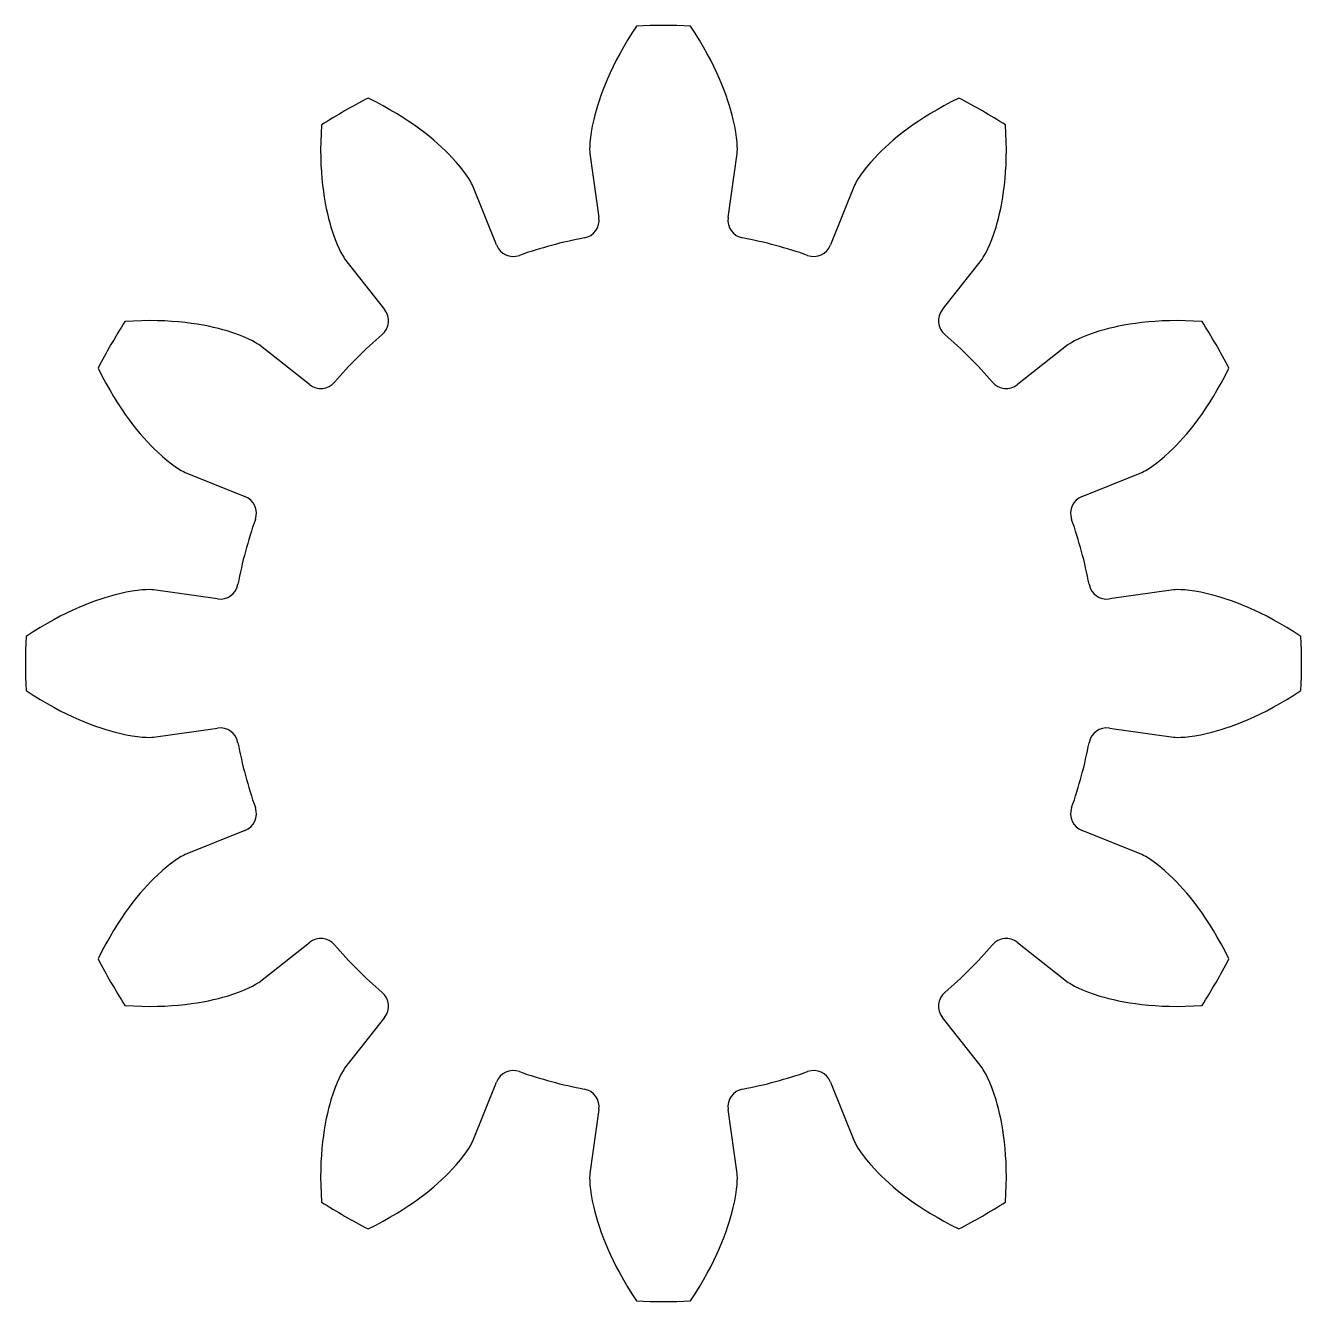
# Model space of a CAD drawing. Header units: millimetres. Extents: x -14 to 14, y -14 to 14.
import ezdxf

# ---------------------------------------------------------------- set-up
doc = ezdxf.new("R2010")
doc.units = ezdxf.units.MM
doc.layers.add('Spur', color=7, linetype='Continuous')

msp = doc.modelspace()

# ---------------------------------------------------------------- linework, layer by layer
at = {"layer": 'Spur', "color": 7}
for p, q in [((-1.618, 11.192), (-1.416, 9.79)), ((1.416, 9.79), (1.618, 11.192)), ((-3.669, 9.186), (-4.194, 10.502)), ((4.194, 10.502), (3.669, 9.186)), ((-6.998, 8.883), (-6.121, 7.771)), ((6.121, 7.771), (6.998, 8.883)), ((-7.771, 6.121), (-8.883, 6.998)), ((8.883, 6.998), (7.771, 6.121)), ((-10.502, 4.194), (-9.186, 3.669)), ((9.186, 3.669), (10.502, 4.194)), ((-9.79, 1.416), (-11.192, 1.618)), ((11.192, 1.618), (9.79, 1.416)), ((-11.192, -1.618), (-9.79, -1.416)), ((9.79, -1.416), (11.192, -1.618)), ((-9.186, -3.669), (-10.502, -4.194)), ((10.502, -4.194), (9.186, -3.669)), ((-8.883, -6.998), (-7.771, -6.121)), ((7.771, -6.121), (8.883, -6.998)), ((-6.121, -7.771), (-6.998, -8.883)), ((6.998, -8.883), (6.121, -7.771)), ((-4.194, -10.502), (-3.669, -9.186)), ((3.669, -9.186), (4.194, -10.502)), ((-1.416, -9.79), (-1.618, -11.192)), ((1.618, -11.192), (1.416, -9.79))]:
    msp.add_line(p, q, dxfattribs=at)
for centre, radius, start, end in [((0, 0), 14.003, 87.5813, 92.4187), ((0, 0), 14.003, 117.5813, 122.4187), ((0, 0), 14.003, 57.5813, 62.4187), ((-1.812, 9.733), 0.4, 280.5443, 8.2287), ((1.812, 9.733), 0.4, 171.7713, 259.4557), ((0, 0), 9.5, 100.5443, 109.4557), ((0, 0), 9.5, 70.5443, 79.4557), ((-3.297, 9.335), 0.4, 201.7713, 289.4557), ((3.297, 9.335), 0.4, 250.5443, 338.2287), ((-6.435, 7.523), 0.4, 310.5443, 38.2287), ((6.435, 7.523), 0.4, 141.7713, 229.4557), ((0, 0), 14.003, 147.5813, 152.4187), ((0, 0), 14.003, 27.5813, 32.4187), ((0, 0), 9.5, 130.5443, 139.4557), ((0, 0), 9.5, 40.5443, 49.4557), ((-7.523, 6.435), 0.4, 231.7713, 319.4557), ((7.523, 6.435), 0.4, 220.5443, 308.2287), ((-9.335, 3.297), 0.4, 340.5443, 68.2287), ((9.335, 3.297), 0.4, 111.7713, 199.4557), ((0, 0), 9.5, 160.5443, 169.4557), ((0, 0), 9.5, 10.5443, 19.4557), ((-9.733, 1.812), 0.4, 261.7713, 349.4557), ((9.733, 1.812), 0.4, 190.5443, 278.2287), ((0, 0), 14.003, 177.5813, 182.4187), ((0, 0), 14.003, 357.5813, 2.4187), ((-9.733, -1.812), 0.4, 10.5443, 98.2287), ((9.733, -1.812), 0.4, 81.7713, 169.4557), ((0, 0), 9.5, 190.5443, 199.4557), ((0, 0), 9.5, 340.5443, 349.4557), ((-9.335, -3.297), 0.4, 291.7713, 19.4557), ((9.335, -3.297), 0.4, 160.5443, 248.2287), ((-7.523, -6.435), 0.4, 40.5443, 128.2287), ((7.523, -6.435), 0.4, 51.7713, 139.4557), ((0, 0), 9.5, 220.5443, 229.4557), ((0, 0), 9.5, 310.5443, 319.4557), ((0, 0), 14.003, 207.5813, 212.4187), ((0, 0), 14.003, 327.5813, 332.4187), ((-6.435, -7.523), 0.4, 321.7713, 49.4557), ((6.435, -7.523), 0.4, 130.5443, 218.2287), ((-3.297, -9.335), 0.4, 70.5443, 158.2287), ((0, 0), 9.5, 250.5443, 259.4557), ((0, 0), 9.5, 280.5443, 289.4557), ((3.297, -9.335), 0.4, 21.7713, 109.4557), ((-1.812, -9.733), 0.4, 351.7713, 79.4557), ((1.812, -9.733), 0.4, 100.5443, 188.2287), ((0, 0), 14.003, 237.5813, 242.4187), ((0, 0), 14.003, 297.5813, 302.4187), ((0, 0), 14.003, 267.5813, 272.4187)]:
    msp.add_arc(centre, radius, start, end, dxfattribs=at)
for points in [[(-0.591, 13.99), (-1.157, 13.144), (-1.416, 12.437), (-1.532, 11.942)], [(1.532, 11.942), (1.416, 12.437), (1.157, 13.144), (0.591, 13.99)], [(-4.644, 11.108), (-4.992, 11.479), (-5.57, 11.961), (-6.483, 12.411)], [(6.483, 12.411), (5.57, 11.961), (4.992, 11.479), (4.644, 11.108)], [(-7.507, 11.82), (-7.574, 10.804), (-7.445, 10.062), (-7.298, 9.576)], [(-1.532, 11.942), (-1.629, 11.523), (-1.624, 11.275), (-1.618, 11.192)], [(1.618, 11.192), (1.624, 11.275), (1.629, 11.523), (1.532, 11.942)], [(7.298, 9.576), (7.445, 10.062), (7.574, 10.804), (7.507, 11.82)], [(-4.194, 10.502), (-4.231, 10.576), (-4.35, 10.794), (-4.644, 11.108)], [(4.644, 11.108), (4.35, 10.794), (4.231, 10.576), (4.194, 10.502)], [(-7.298, 9.576), (-7.172, 9.164), (-7.044, 8.952), (-6.998, 8.883)], [(6.998, 8.883), (7.044, 8.952), (7.172, 9.164), (7.298, 9.576)], [(-9.576, 7.298), (-10.062, 7.445), (-10.804, 7.574), (-11.82, 7.507)], [(11.82, 7.507), (10.804, 7.574), (10.062, 7.445), (9.576, 7.298)], [(-8.883, 6.998), (-8.952, 7.044), (-9.164, 7.172), (-9.576, 7.298)], [(9.576, 7.298), (9.164, 7.172), (8.952, 7.044), (8.883, 6.998)], [(-12.411, 6.483), (-11.961, 5.57), (-11.479, 4.992), (-11.108, 4.644)], [(11.108, 4.644), (11.479, 4.992), (11.961, 5.57), (12.411, 6.483)], [(-11.108, 4.644), (-10.794, 4.35), (-10.576, 4.231), (-10.502, 4.194)], [(10.502, 4.194), (10.576, 4.231), (10.794, 4.35), (11.108, 4.644)], [(-11.942, 1.532), (-12.437, 1.416), (-13.144, 1.157), (-13.99, 0.591)], [(-11.192, 1.618), (-11.275, 1.624), (-11.523, 1.629), (-11.942, 1.532)], [(11.942, 1.532), (11.523, 1.629), (11.275, 1.624), (11.192, 1.618)], [(13.99, 0.591), (13.144, 1.157), (12.437, 1.416), (11.942, 1.532)], [(-13.99, -0.591), (-13.144, -1.157), (-12.437, -1.416), (-11.942, -1.532)], [(11.942, -1.532), (12.437, -1.416), (13.144, -1.157), (13.99, -0.591)], [(-11.942, -1.532), (-11.523, -1.629), (-11.275, -1.624), (-11.192, -1.618)], [(11.192, -1.618), (11.275, -1.624), (11.523, -1.629), (11.942, -1.532)], [(-10.502, -4.194), (-10.576, -4.231), (-10.794, -4.35), (-11.108, -4.644)], [(11.108, -4.644), (10.794, -4.35), (10.576, -4.231), (10.502, -4.194)], [(-11.108, -4.644), (-11.479, -4.992), (-11.961, -5.57), (-12.411, -6.483)], [(12.411, -6.483), (11.961, -5.57), (11.479, -4.992), (11.108, -4.644)], [(-9.576, -7.298), (-9.164, -7.172), (-8.952, -7.044), (-8.883, -6.998)], [(8.883, -6.998), (8.952, -7.044), (9.164, -7.172), (9.576, -7.298)], [(-11.82, -7.507), (-10.804, -7.574), (-10.062, -7.445), (-9.576, -7.298)], [(9.576, -7.298), (10.062, -7.445), (10.804, -7.574), (11.82, -7.507)], [(-6.998, -8.883), (-7.044, -8.952), (-7.172, -9.164), (-7.298, -9.576)], [(7.298, -9.576), (7.172, -9.164), (7.044, -8.952), (6.998, -8.883)], [(-7.298, -9.576), (-7.445, -10.062), (-7.574, -10.804), (-7.507, -11.82)], [(7.507, -11.82), (7.574, -10.804), (7.445, -10.062), (7.298, -9.576)], [(-4.644, -11.108), (-4.35, -10.794), (-4.231, -10.576), (-4.194, -10.502)], [(4.194, -10.502), (4.231, -10.576), (4.35, -10.794), (4.644, -11.108)], [(-6.483, -12.411), (-5.57, -11.961), (-4.992, -11.479), (-4.644, -11.108)], [(-1.618, -11.192), (-1.624, -11.275), (-1.629, -11.523), (-1.532, -11.942)], [(1.532, -11.942), (1.629, -11.523), (1.624, -11.275), (1.618, -11.192)], [(4.644, -11.108), (4.992, -11.479), (5.57, -11.961), (6.483, -12.411)], [(-1.532, -11.942), (-1.416, -12.437), (-1.157, -13.144), (-0.591, -13.99)], [(0.591, -13.99), (1.157, -13.144), (1.416, -12.437), (1.532, -11.942)]]:
    msp.add_open_spline(points, degree=3, dxfattribs=at)

doc.saveas('drawing.dxf')
